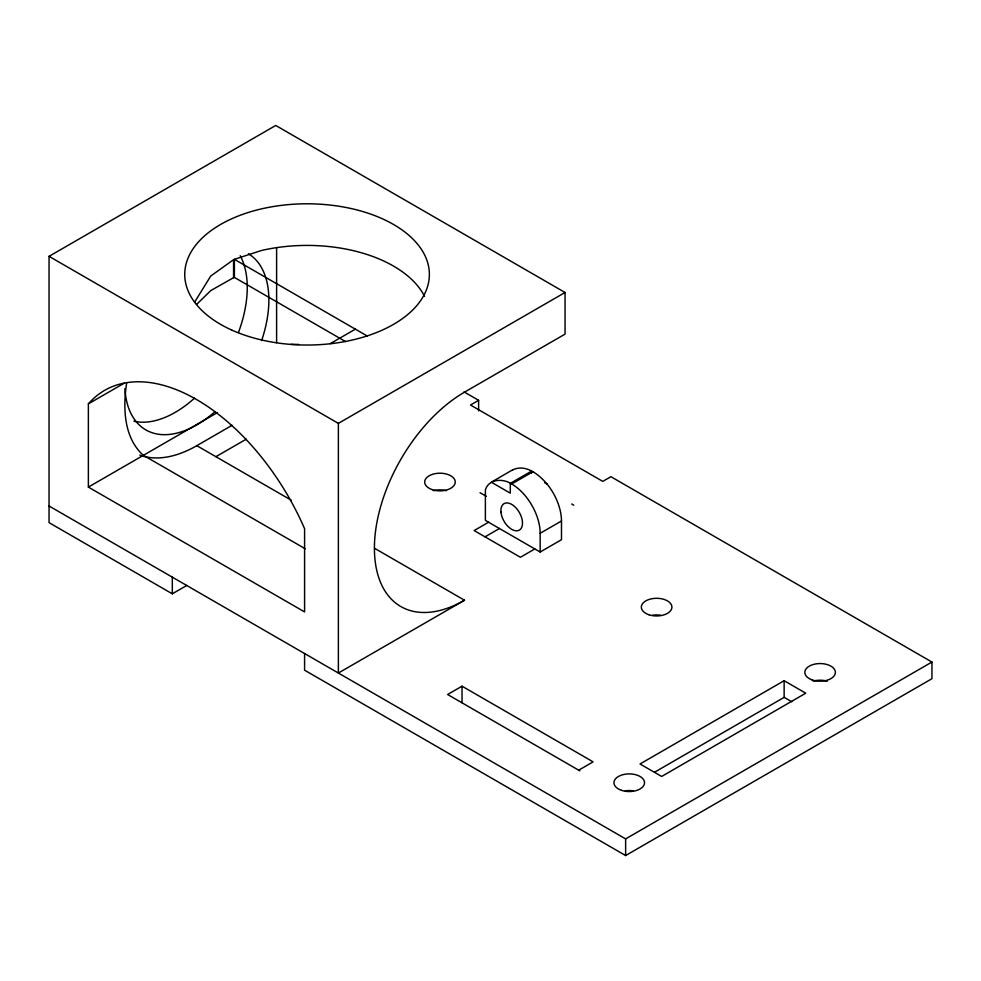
<?xml version="1.0" encoding="UTF-8"?>
<svg xmlns="http://www.w3.org/2000/svg" width="981" height="981" viewBox="0 0 981 981"><rect width="100%" height="100%" fill="white"/><g stroke="black" fill="none" stroke-linecap="round" stroke-linejoin="round"><path stroke-width="1.47" d="M126.623 383.179C122.883 407.606 123.643 437.796 143.385 455.331L305.226 548.759M194.545 302.283L210.719 276.053L233.564 259.683L233.564 277.672L210.768 290.584L196.691 304.343M512.658 469.899C525.755 463.559 539.194 474.706 547.263 484.295A40.258 23.25 60 0 1 561.488 520.985L561.488 539.709L540.163 552.021L485.387 520.396L485.387 489.838C488.845 478.679 503.278 478.274 511.69 483.989A40.258 23.25 60 0 1 540.163 533.296L540.163 552.021M49.05 256.335L275.735 125.458L565.056 292.497L565.056 334.116L464.504 392.167A127.407 73.563 -60 0 0 374.411 548.207A127.407 73.563 -60 0 0 464.504 600.225L338.371 673.04L338.371 423.375L49.05 256.335L49.05 522.652L172.313 593.812L186.868 585.399M88.376 403.865A183.754 106.095 60 0 1 304.588 528.71L304.588 611.923L88.376 487.091L88.376 403.865L124.133 383.228M330.254 343.657L355.367 329.162M88.376 487.091L217.512 412.535M139.817 455.11A127.407 73.563 -60 0 0 196.801 445.668L232.117 425.276M215.906 456.692L246.329 439.132M338.371 423.375L565.056 292.497M478.618 410.916L478.618 400.322L470.488 405.018L602.775 481.389L610.905 476.692L931.95 662.052L931.95 678.693L625.633 855.542L304.588 670.182L304.588 653.542M512.891 469.678L491.322 482.211L510.292 493.161L510.292 483.388L531.616 471.076L531.616 473.026M511.69 483.989L533.026 471.677M488.563 522.235L474.142 530.549L520.408 557.269L534.829 548.943M485.031 536.84L499.439 528.514M540.163 533.296L561.488 520.985M578.692 770.183L593.113 761.857L462.026 686.185L447.618 694.499L579.869 770.858M784.138 680.716L640.029 763.978L661.648 776.462L805.732 693.187L784.138 680.716L784.138 697.356L654.572 772.219M49.05 506L625.633 838.89L931.95 662.052M345.545 341.584L234.385 277.415L234.385 259.315L261.375 250.523A122.318 70.62 0 0 1 424.528 296.36M233.564 277.672L234.385 277.415M290.952 344.368L298.764 344.429M573.787 505.203L571.678 503.976M234.385 259.315L367.286 336.042M464.038 391.897L478.618 400.322M480.052 492.695L486.404 496.361M784.138 697.356L791.753 701.758M196.801 445.668L291.271 500.212M374.583 548.305L464.504 600.225M544.651 482.701L547.263 484.295M625.633 838.89L625.633 855.542M462.026 686.185L462.026 702.825M276.605 248.009L276.605 342.663M172.313 577.171L172.313 593.812M652.672 615.234A15.291 8.829 0 0 1 660.581 615.234M625.289 790.833A15.291 8.829 0 0 1 633.199 790.833M813.212 681.145A15.291 8.829 0 0 1 827.326 681.243M433.504 490.684A15.291 8.829 0 0 1 446.429 490.684M240.198 255.698A101.926 58.848 -60 0 1 238.481 332.412M194.508 398.176A101.926 58.848 -60 0 1 133.956 421.217M248.463 253.785A101.926 58.848 -60 0 1 261.62 340.603M214.998 411.652A101.926 58.848 -60 0 1 124.881 388.611M648.981 614.768A15.291 8.829 0 0 0 671.924 607.116A15.291 8.829 0 0 0 648.981 599.477A15.291 8.829 0 0 0 648.981 614.768M811.741 679.772A15.291 8.829 0 0 0 835.371 672.868A15.291 8.829 0 0 0 813.212 664.505A15.291 8.829 0 0 0 811.741 679.772M621.598 790.367A15.291 8.829 0 0 0 644.529 782.715A15.291 8.829 0 0 0 621.598 775.076A15.291 8.829 0 0 0 621.598 790.367M432.327 489.678A15.291 8.829 0 0 0 455.258 482.027A15.291 8.829 0 0 0 432.327 474.387A15.291 8.829 0 0 0 432.327 489.678M500.948 511.984A15.291 8.829 60 0 0 518.066 530.623A15.291 8.829 60 0 0 516.067 507.974A15.291 8.829 60 0 0 500.948 511.984M231.626 330.008A122.318 70.62 0 0 0 428.157 284.331A122.318 70.62 0 0 0 261.375 208.904A122.318 70.62 0 0 0 231.626 330.008"/></g></svg>
